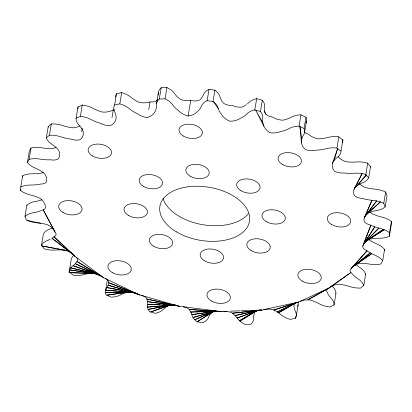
<?xml version="1.0" encoding="UTF-8"?>
<svg xmlns="http://www.w3.org/2000/svg" width="412" height="412" viewBox="0 0 412 412"><rect width="100%" height="100%" fill="white"/><g stroke="black" fill="none" stroke-linecap="round" stroke-linejoin="round"><path stroke-width="0.62" d="M41.998 210.197A12.731 4.913 13.3 0 0 45.392 206.644A12.731 9.275 22 0 0 39.985 198.332A31.245 18.499 9.5 0 0 30.416 194.979A19.076 11.294 9.5 0 1 20.6 190.535L20.76 186.997L22.645 175.733A19.076 11.294 9.5 0 1 32.754 173.761A31.245 18.499 9.5 0 0 42.518 172.803A12.731 9.471 -0.8 0 0 43.636 172.304M370.543 212.499A12.731 9.275 22 0 0 372.015 213.668A31.245 18.499 9.5 0 0 381.584 217.021A19.076 11.294 9.5 0 1 391.4 221.465L389.515 232.728L389.355 236.267A19.076 11.294 9.5 0 1 379.246 238.239A31.245 18.499 9.5 0 0 369.482 239.197A12.731 9.471 -0.8 0 0 362.859 246.021A12.731 5.026 3.6 0 0 366.423 250.434A31.245 18.499 9.5 0 0 374.668 255.059A19.076 11.294 9.5 0 1 382.697 260.724L381.012 263.953A19.076 11.294 9.5 0 1 369.935 264.144A31.245 18.499 9.5 0 0 359.64 263.453A12.731 9.079 -4.5 0 0 353.058 266.492L370.285 252.927L351.879 267.635L367.025 250.872L350.942 268.887A12.731 4.856 7.5 0 0 351.719 273.29A31.245 18.499 9.5 0 0 358.079 278.873A19.076 11.294 9.5 0 1 363.77 285.377L360.68 288.076A19.076 11.294 9.5 0 1 349.391 286.464A31.245 18.499 9.5 0 0 339.267 284.172A12.731 8.57 -6.9 0 0 329.064 288.003L300.353 301.285M391.4 221.465L391.24 225.004L389.355 236.267M22.572 176.908L22.645 175.733M20.6 190.535L20.811 189.283M20.76 186.997A19.076 11.294 9.5 0 1 30.869 185.024A31.245 18.499 9.5 0 0 40.634 184.066A12.731 5.155 17 0 0 46.53 181.579A12.731 9.6 17.7 0 0 43.693 172.829A31.245 18.499 9.5 0 0 35.447 168.204A19.076 11.294 9.5 0 1 27.419 162.539L29.303 151.276L30.988 148.047A19.076 11.294 9.5 0 1 42.065 147.857A31.245 18.499 9.5 0 0 52.36 148.547A12.731 9.079 -4.5 0 0 55.95 147.378M27.419 162.539L29.103 159.31L30.988 148.047M91.083 273.295A31.245 18.499 9.5 0 0 84.084 274.552A19.076 11.294 9.5 0 1 73.166 275.164L69.108 272.147A19.076 11.294 9.5 0 1 72.666 266.054A31.245 18.499 9.5 0 0 77.214 260.961A12.731 4.918 5.5 0 0 75.025 256.501L54.013 236.812L73.887 255.152L51.964 238.27A31.245 18.499 9.5 0 0 54.477 236.426A12.731 4.831 9.4 0 0 55.115 232.198A12.731 8.812 25 0 0 47.529 224.741A31.245 18.499 9.5 0 0 37.286 222.887A19.076 11.294 9.5 0 1 27.171 220.353L26.353 219.967L24.977 216.362L26.862 205.099A19.076 11.294 9.5 0 1 35.314 201.473A31.245 18.499 9.5 0 0 41.926 199.748M29.103 159.31A19.076 11.294 9.5 0 1 40.18 159.125A31.245 18.499 9.5 0 0 50.475 159.815A12.731 5.547 20.4 0 0 58.447 158.708A12.731 9.775 12.5 0 0 58.396 149.973A31.245 18.499 9.5 0 0 52.036 144.391A19.076 11.294 9.5 0 1 46.345 137.886L48.23 126.623L51.32 123.924A19.076 11.294 9.5 0 1 62.609 125.536A31.245 18.499 9.5 0 0 72.733 127.828A12.731 8.57 -6.9 0 0 80.072 125.938M46.345 137.886L49.435 135.188L51.32 123.924M63.7 249.93L64.947 250.156A31.245 18.499 9.5 0 0 55.594 250.027A19.076 11.294 9.5 0 1 44.28 248.833L41.468 245.403L43.353 234.14A19.076 11.294 9.5 0 1 49.569 229.113A31.245 18.499 9.5 0 0 52.118 227.98M49.435 135.188A19.076 11.294 9.5 0 1 60.724 136.799A31.245 18.499 9.5 0 0 70.849 139.091A12.731 6.062 23.2 0 0 80.33 139.591A12.731 9.775 6.8 0 0 83.09 131.32A31.245 18.499 9.5 0 0 79.053 125.16A19.076 11.294 9.5 0 1 76.086 118.265L77.971 106.996L82.256 105.014A19.076 11.294 9.5 0 1 92.994 108.315A31.245 18.499 9.5 0 0 102.258 112.054A12.731 7.972 -7.9 0 0 113.295 109.937A12.731 5.016 15.2 0 0 114.242 109.803M76.086 118.265L80.371 116.277L82.256 105.014M81.633 131.794L82.235 128.194M69.108 272.147L70.993 260.878A19.076 11.294 9.5 0 1 74.011 255.208M111.992 117.734L113.295 109.937M80.371 116.277A19.076 11.294 9.5 0 1 91.109 119.578A31.245 18.499 9.5 0 0 100.374 123.317A12.731 6.654 25.4 0 0 110.684 125.531A12.731 9.615 1.5 0 0 116.102 118.136A31.245 18.499 9.5 0 0 114.66 111.822A19.076 11.294 9.5 0 1 114.618 104.998L116.503 93.735L121.689 92.602A19.076 11.294 9.5 0 1 131.14 97.366A31.245 18.499 9.5 0 0 138.911 102.294A12.731 7.328 -7.7 0 0 150.061 101.893A12.731 5.335 18.8 0 0 157.054 100.059A31.245 18.499 9.5 0 0 157.502 99.101M114.618 104.998L119.804 103.865L121.689 92.602M105.554 290.707L107.439 279.439A19.076 11.294 9.5 0 0 107.331 280.582M148.753 109.69L150.061 101.893M156.508 103.567L158.393 92.303M119.804 103.865A19.076 11.294 9.5 0 1 129.255 108.629A31.245 18.499 9.5 0 0 137.026 113.558A12.731 7.298 26.7 0 0 147.45 117.487A12.731 9.291 -2.8 0 0 155.169 111.322A31.245 18.499 9.5 0 0 156.421 105.287A19.076 11.294 9.5 0 1 159.31 99.004L161.195 87.741L166.937 87.535A19.076 11.294 9.5 0 1 174.456 93.436A31.245 18.499 9.5 0 0 180.204 99.22A12.731 6.685 -6.5 0 0 190.725 100.41A12.731 5.789 21.9 0 0 199.526 100.085M197.642 111.348A12.731 8.837 -5.9 0 1 188.114 116.009A12.731 7.941 26.9 0 1 178.319 110.483A31.245 18.499 9.5 0 1 172.571 104.7A19.076 11.294 9.5 0 0 165.052 98.798L166.937 87.535M188.114 116.009L190.725 100.41M198.084 110.952A31.245 18.499 9.5 0 0 201.504 105.997A19.076 11.294 9.5 0 1 207.123 100.688L209.008 89.425L214.904 90.156A19.076 11.294 9.5 0 1 219.982 96.794A31.245 18.499 9.5 0 0 223.319 103.036A12.731 6.087 -4.4 0 0 232.517 105.596A12.731 6.35 24.4 0 0 242.503 106.945A31.245 18.499 9.5 0 0 245.423 105.343M370.074 212.252A31.245 18.499 9.5 0 1 376.686 210.527A19.076 11.294 9.5 0 0 385.138 206.901L383.763 203.296A19.076 11.294 9.5 0 0 372.829 200.381A31.245 18.499 9.5 0 1 362.586 198.522A12.731 5.814 -3 0 1 354.279 195.396A12.731 9.795 9.6 0 1 354.706 188.093L355.638 186.842A31.245 18.499 9.5 0 1 362.431 182.887A19.076 11.294 9.5 0 0 368.647 177.86L365.835 174.43A19.076 11.294 9.5 0 0 354.521 173.241A31.245 18.499 9.5 0 1 344.303 173.009A12.731 6.376 -5.5 0 1 334.364 171.098A12.731 9.708 15.2 0 1 332.427 163.703L332.901 162.302A31.245 18.499 9.5 0 1 337.449 157.209A19.076 11.294 9.5 0 0 341.007 151.122L336.949 148.099A19.076 11.294 9.5 0 0 326.031 148.717A31.245 18.499 9.5 0 1 316.534 150.123A12.731 7.004 -7.2 0 1 305.611 149.705A12.731 9.455 20 0 1 301.466 142.609L301.45 141.125A31.245 18.499 9.5 0 1 303.448 135.239A19.076 11.294 9.5 0 0 304.102 128.503L299.076 126.098A19.076 11.294 9.5 0 0 289.301 128.477A31.245 18.499 9.5 0 1 281.169 131.433A12.731 7.653 -8 0 1 269.984 132.685A12.731 9.059 23.7 0 1 263.927 126.237L263.433 124.754A31.245 18.499 9.5 0 1 262.738 118.471A19.076 11.294 9.5 0 0 260.451 111.549L254.791 109.927A19.076 11.294 9.5 0 0 246.824 113.908A31.245 18.499 9.5 0 1 240.618 118.208A12.731 8.276 -7.6 0 1 229.911 121.19A12.731 8.544 26 0 1 221.435 114.299A31.245 18.499 9.5 0 1 218.252 108.583L218.097 108.057A19.076 11.294 9.5 0 0 213.668 101.913L213.019 101.419L214.904 90.156M254.791 109.927L256.676 98.664L262.336 100.286A19.076 11.294 9.5 0 1 264.622 107.208A31.245 18.499 9.5 0 0 265.318 113.485L265.931 114.279A12.731 5.567 -1.5 0 0 272.595 117.09A12.731 6.973 26.1 0 0 283.054 120.17A31.245 18.499 9.5 0 0 291.186 117.214A19.076 11.294 9.5 0 1 300.961 114.835L305.987 117.24A19.076 11.294 9.5 0 1 305.915 122.941M260.451 111.549L262.336 100.286M299.076 126.098L300.961 114.835M304.102 128.503L305.987 117.24M304.561 132.561L306.446 121.293M240.989 310.808L261.939 310.107A12.731 7.328 -7.7 0 1 273.089 309.706A31.245 18.499 9.5 0 1 280.86 314.634A19.076 11.294 9.5 0 0 290.311 319.398L295.497 318.265L295.811 316.385M296.254 316.086L298.139 304.823M336.949 148.099L338.834 136.835A19.076 11.294 9.5 0 0 327.916 137.448A31.245 18.499 9.5 0 1 318.419 138.859A12.731 7.622 26.9 0 1 308.222 134.111A12.731 5.171 1.8 0 1 304.597 132.185M341.007 151.122L342.892 139.853L338.834 136.835M263.793 309.623L298.705 302.063A12.731 7.972 -7.9 0 1 309.742 299.946A31.245 18.499 9.5 0 1 319.006 303.685A19.076 11.294 9.5 0 0 329.744 306.986L334.029 305.004L335.914 293.735A19.076 11.294 9.5 0 0 332.947 286.84A31.245 18.499 9.5 0 1 332.057 285.851M365.835 174.43L367.72 163.167A19.076 11.294 9.5 0 0 356.406 161.973A31.245 18.499 9.5 0 1 346.188 161.746A12.731 8.25 26.6 0 1 338.113 156.848M368.647 177.86L370.532 166.597L367.72 163.167M363.77 285.377L365.655 274.114A19.076 11.294 9.5 0 0 359.964 267.609A31.245 18.499 9.5 0 1 355.922 264.473M383.763 203.296L385.647 192.033A19.076 11.294 9.5 0 0 374.714 189.113A31.245 18.499 9.5 0 1 364.471 187.259A12.731 8.812 25 0 1 359.794 184.01M385.138 206.901L387.023 195.638L385.647 192.033M382.697 260.724L384.581 249.461A19.076 11.294 9.5 0 0 376.553 243.796A31.245 18.499 9.5 0 1 368.91 239.609M334.07 160.469L337.634 148.598L332.427 163.703M362.859 246.021L370.872 225.276L363.332 244.615L374.75 226.832L364.09 243.276L378.855 228.078L365.109 242.04L383.33 229.396L371.67 237.327M364.265 218.01L371.964 200.304L364.836 216.609L376.645 200.917L365.681 215.296L380.338 201.906L366.783 214.106M384.581 249.461L384.175 250.275M354.042 189.458L362.086 173.57L354.706 188.093L366.314 175.002L357.611 185.343M365.655 274.114L365.15 274.567M245.954 104.988L246.464 104.622M328.034 288.467L307.857 299.848L329.064 288.003L350.88 272.523L330.393 286.968M353.058 266.492L371.696 253.679L354.459 265.477M370.609 238.048L366.366 240.932L384.195 229.736L367.834 239.98M240.042 321.288L256.393 310.777M212.968 311.791L197.096 321.844A19.076 11.294 9.5 0 1 192.018 315.206A31.245 18.499 9.5 0 0 188.681 308.964A12.731 6.087 -4.4 0 0 183.165 306.749M254.755 311.74L239.46 320.768L257.49 310.391L237.178 318.054L258.2 310.365M297.32 302.284L273.815 310.066L298.705 302.063A12.731 5.016 15.2 0 0 297.32 302.284L277.255 312.008L296.146 302.635L278.527 312.847L295.208 303.108A12.731 5.016 15.2 0 0 294.014 305.127A31.245 18.499 9.5 0 0 295.456 311.441A19.076 11.294 9.5 0 1 295.497 318.265M335.564 293.905L335.914 293.735M212.911 311.714L194.727 319.784L214.745 311.153M368.75 212.783L369.404 212.515M168.287 305.565L150.607 311.992L149.664 311.714A19.076 11.294 9.5 0 1 147.378 304.792A31.245 18.499 9.5 0 0 146.682 298.515A12.731 5.567 -1.5 0 0 139.405 294.91L105.209 278.461M170.285 305.045L150.607 311.992L155.324 313.336A19.076 11.294 9.5 0 0 163.291 309.355A31.245 18.499 9.5 0 1 168.879 305.354M214.142 311.328L193.012 317.539L215.569 311.184M257.546 310.432L235.031 315.566L260.296 310.051L258.391 310.267M169.656 305.086L148.155 309.438L171.186 305.034M211.814 311.673L191.863 314.68L215.878 311.307M213.066 311.482L214.312 311.297M123.167 292.747L106.842 295.167L106.013 294.76A19.076 11.294 9.5 0 1 106.667 288.029A31.245 18.499 9.5 0 0 108.665 282.138A12.731 5.171 1.8 0 0 103.778 277.889A12.731 7.622 26.9 0 0 102.305 276.725M124.424 292.561L128.189 292.005A31.245 18.499 9.5 0 0 120.814 294.786A19.076 11.294 9.5 0 1 111.039 297.165L106.842 295.167L130.589 291.887M257.124 310.411L232.383 313.228L261.939 310.107A12.731 5.335 18.8 0 0 258.798 310.143M160.531 305.889L147.383 307.094L172.195 305.096M161.782 305.776L164.913 305.488M166.793 305.313L169.301 305.086M159.31 99.004L165.052 98.798M211.984 311.256L190.756 312.044L218.206 311.271M223.206 311.4L227.017 311.276M230.195 311.168L239.717 310.849M129.96 291.902L105.462 292.422L131.052 292.154M159.511 304.581L147.45 304.283L175.862 305.261A12.731 6.35 24.4 0 0 174.683 305.029M163.317 304.674L170.934 304.859M94.729 273.475L69.777 272.651L90.269 273.377M216.315 311.05L189.082 309.469L221.275 311.59A12.731 6.685 -6.5 0 1 231.796 312.78A31.245 18.499 9.5 0 1 237.544 318.564A19.076 11.294 9.5 0 0 245.063 324.465L250.805 324.259A19.076 11.294 9.5 0 0 253.694 317.976A31.245 18.499 9.5 0 1 254.946 311.941A12.731 5.335 18.8 0 1 257.49 310.391M117.106 291.001L105.683 290.146L133.493 292.525M118.373 291.099L121.545 291.336M123.451 291.475L125.984 291.665M129.157 291.902L131.062 292.046M207.123 100.688L213.019 101.419M166.397 304.066L147.46 301.682L177.67 305.756L146.873 299.04L179.483 306.404A12.731 6.087 -4.4 0 1 182.578 306.652M167.658 304.226L170.182 304.545M171.449 304.705L172.71 304.865M174.6 305.101L175.862 305.261M183.268 306.749L221.275 311.59A12.731 5.789 21.9 0 0 219.483 311.235M81.519 271.57L69.556 269.906L96.552 273.954M82.776 271.745L87.184 272.358M88.446 272.533L90.331 272.796M91.593 272.971L92.849 273.146M55.615 248.462L41.926 245.979L67.62 250.908M56.856 248.688L62.459 249.703M122.755 290.486L106.965 287.571L135.929 293.2A12.731 6.973 26.1 0 1 137.263 293.771M124.017 290.718L131.598 292.113M27.171 220.353L40.742 223.278M89.806 272.317L70.756 267.846L98.968 274.778A12.731 7.622 26.9 0 0 97.629 274.212M91.037 272.605L94.724 273.47M134.719 292.85L108.093 285.181L137.701 293.983A12.731 6.973 26.1 0 1 139.405 294.91L108.629 282.658L137.108 293.751M141.12 295.27L179.483 306.404A12.731 6.35 24.4 0 0 178.278 305.956M98.968 274.778L73.161 265.683L100.688 275.679A12.731 7.622 26.9 0 0 99.405 274.989M100.688 275.679L75.329 263.665L101.728 276.447M98.447 274.397L76.956 261.435L103.778 277.889L76.086 257.217M99.55 275.062L101.203 276.061M51.964 238.27L67.522 250.084M68.526 250.846L72.543 253.895M213.668 101.913L218.252 108.583M262.815 122.637L255.739 110.189L263.927 126.237M264.149 110.993L265.931 114.279M54.389 230.741L43.214 209.847L55.115 232.198M26.862 205.099L26.971 205.397M301.738 139.081L299.921 126.494L301.466 142.609M248.41 213.684A45.418 26.888 9.5 0 1 202.158 224.602A45.418 26.888 9.5 0 1 163.106 198.589M329.064 288.003A12.731 4.851 11.4 0 0 327.025 291.948A31.245 18.499 9.5 0 0 331.063 298.103A19.076 11.294 9.5 0 1 334.029 305.004M350.942 268.887A12.731 9.079 -4.5 0 1 352.641 266.858M368.117 213.071A12.731 9.718 4.1 0 0 363.997 220.95A12.731 5.351 0.1 0 0 370.131 224.931A31.245 18.499 9.5 0 0 379.699 228.289A19.076 11.294 9.5 0 1 389.515 232.728M65.812 250.254A12.731 8.25 26.6 0 1 75.025 256.501M78.079 108.737A19.076 11.294 9.5 0 1 77.971 106.996M48.467 127.21A19.076 11.294 9.5 0 1 48.23 126.623M41.365 210.481A31.245 18.499 9.5 0 1 33.429 212.736A19.076 11.294 9.5 0 0 24.977 216.362M50.233 239.243A31.245 18.499 9.5 0 1 47.684 240.376A19.076 11.294 9.5 0 0 41.468 245.403M298 301.929A19.076 11.294 9.5 0 1 297.644 306.471M370.532 166.597A19.076 11.294 9.5 0 1 370.244 167.118M342.892 139.853A19.076 11.294 9.5 0 1 342.63 141.548M342.444 142.094A19.076 11.294 9.5 0 1 342.212 142.629M247.421 103.86A31.245 18.499 9.5 0 0 248.709 102.645A19.076 11.294 9.5 0 1 256.676 98.664M199.969 99.683A31.245 18.499 9.5 0 0 203.389 94.734A19.076 11.294 9.5 0 1 209.008 89.425M158.337 95.069A31.245 18.499 9.5 0 0 158.306 94.024A19.076 11.294 9.5 0 1 161.195 87.741M115.659 97.057A19.076 11.294 9.5 0 1 116.503 93.735M212.031 312.317L197.096 321.844L202.992 322.575A19.076 11.294 9.5 0 0 208.611 317.266A31.245 18.499 9.5 0 1 212.031 312.317M176.331 231.812A45.418 26.888 9.5 0 0 249.147 222.856A45.418 26.888 9.5 0 0 188.603 186.729A45.418 26.888 9.5 0 0 176.331 231.812M251.15 250.599A11.809 6.989 9.5 0 0 270.081 248.271A11.809 6.989 9.5 0 0 254.343 238.878A11.809 6.989 9.5 0 0 251.15 250.599M204.496 260.806A11.809 6.989 9.5 0 0 223.428 258.478A11.809 6.989 9.5 0 0 207.689 249.085A11.809 6.989 9.5 0 0 204.496 260.806M153.64 246.222A11.809 6.989 9.5 0 0 172.571 243.894A11.809 6.989 9.5 0 0 156.833 234.5A11.809 6.989 9.5 0 0 153.64 246.222M128.369 215.383A11.809 6.989 9.5 0 0 147.305 213.055A11.809 6.989 9.5 0 0 131.562 203.662A11.809 6.989 9.5 0 0 128.369 215.383M143.489 186.363A11.809 6.989 9.5 0 0 162.426 184.035A11.809 6.989 9.5 0 0 146.682 174.642A11.809 6.989 9.5 0 0 143.489 186.363M190.143 176.156A11.809 6.989 9.5 0 0 209.075 173.828A11.809 6.989 9.5 0 0 193.336 164.434A11.809 6.989 9.5 0 0 190.143 176.156M240.999 190.741A11.809 6.989 9.5 0 0 259.931 188.413A11.809 6.989 9.5 0 0 244.192 179.019A11.809 6.989 9.5 0 0 240.999 190.741M266.27 221.579A11.809 6.989 9.5 0 0 285.202 219.251A11.809 6.989 9.5 0 0 269.463 209.857A11.809 6.989 9.5 0 0 266.27 221.579M302.181 281.051A11.809 6.989 9.5 0 0 321.113 278.723A11.809 6.989 9.5 0 0 305.374 269.33A11.809 6.989 9.5 0 0 302.181 281.051M211.299 300.935A11.809 6.989 9.5 0 0 230.231 298.607A11.809 6.989 9.5 0 0 214.492 289.214A11.809 6.989 9.5 0 0 211.299 300.935M112.229 272.523A11.809 6.989 9.5 0 0 131.16 270.19A11.809 6.989 9.5 0 0 115.422 260.801A11.809 6.989 9.5 0 0 112.229 272.523M63.005 212.448A11.809 6.989 9.5 0 0 81.936 210.12A11.809 6.989 9.5 0 0 66.193 200.726A11.809 6.989 9.5 0 0 63.005 212.448M92.458 155.911A11.809 6.989 9.5 0 0 111.389 153.583A11.809 6.989 9.5 0 0 95.651 144.19A11.809 6.989 9.5 0 0 92.458 155.911M183.34 136.027A11.809 6.989 9.5 0 0 202.271 133.699A11.809 6.989 9.5 0 0 186.533 124.306A11.809 6.989 9.5 0 0 183.34 136.027M282.411 164.445A11.809 6.989 9.5 0 0 301.342 162.112A11.809 6.989 9.5 0 0 285.604 152.723A11.809 6.989 9.5 0 0 282.411 164.445M331.639 224.514A11.809 6.989 9.5 0 0 350.571 222.186A11.809 6.989 9.5 0 0 334.827 212.793A11.809 6.989 9.5 0 0 331.639 224.514"/></g></svg>
